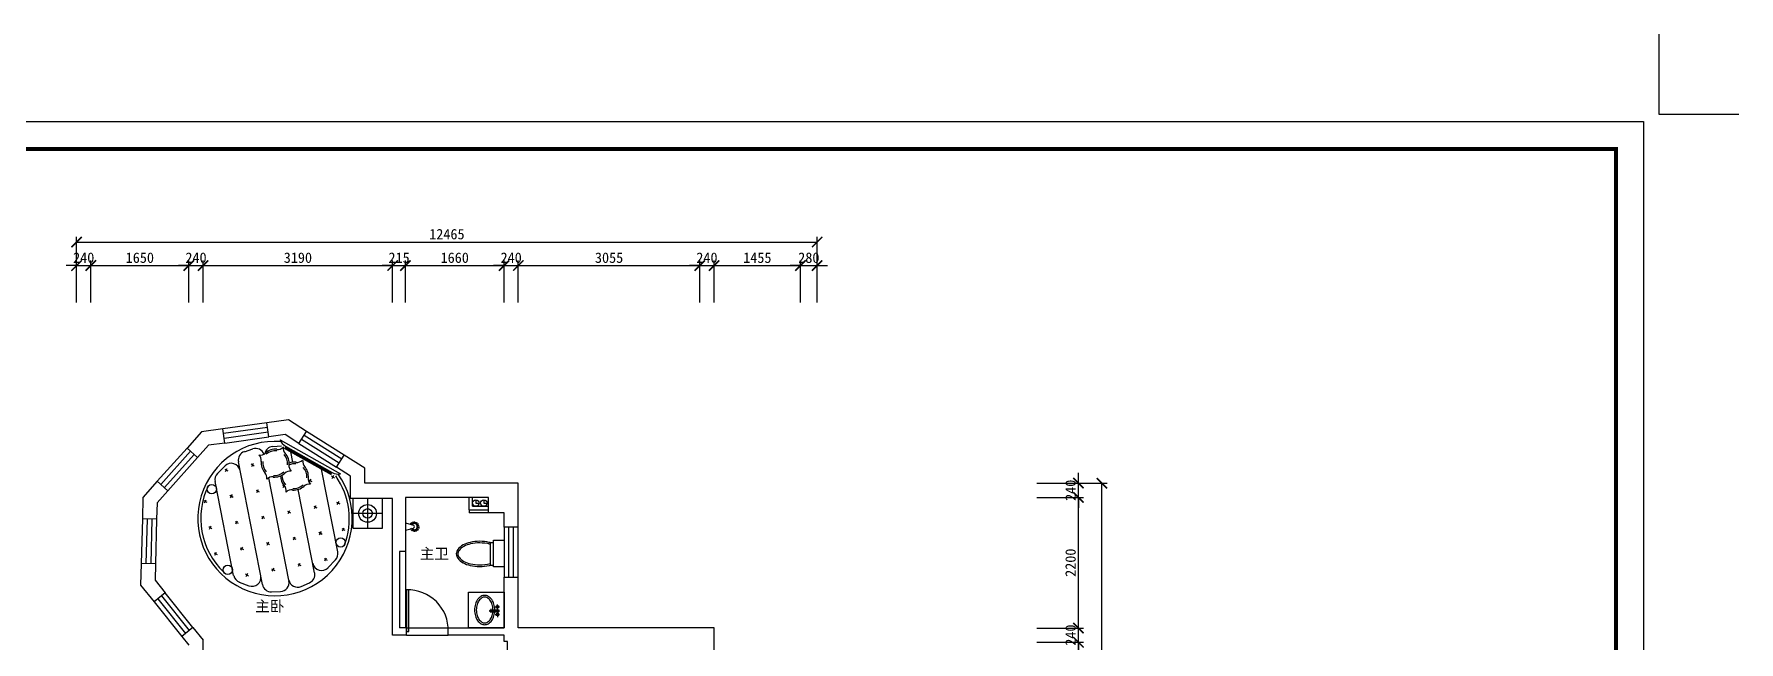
# Model space of a CAD drawing. Header units: millimetres. Extents: x -1705246 to 222838, y -3231245 to 126310.
# Drawn here: x 494 to 29189, y 116070 to 126310 of the extents above; entities that cross this region are included whole.
import ezdxf

# ---------------------------------------------------------------- set-up
doc = ezdxf.new("R2010")
doc.units = ezdxf.units.MM
doc.header["$PDMODE"] = 35
for name, color, linetype in [('0-01图框模板说明', 2, 'Continuous'), ('0-02图框细线', 136, 'Continuous'), ('016-P平面家具', 1, 'Continuous'), ('家具内线', 8, 'Continuous'), ('家具外线', 1, 'Continuous'), ('标注', 3, 'Continuous')]:
    doc.layers.add(name, color=color, linetype=linetype)
doc.layers.add('Z not print', color=8, linetype='Continuous', plot=False)
doc.styles.get("Standard").update_dxf_attribs({"font": ''})
doc.styles.add('仿宋', font='')
doc.styles.get('Standard').set_extended_font_data('SimSun')
doc.styles.get('仿宋').set_extended_font_data('SimSun')
doc.dimstyles.new('ISO-25', dxfattribs={"dimscale": 70, "dimtxt": 2.5, "dimasz": 2.5, "dimexe": 1.25, "dimexo": 0.625, "dimtad": 1, "dimdec": 0, "dimtxsty": 'Standard', "dimblk": 'ARCHTICK', "dimcen": 2.5, "dimclrd": 251, "dimclre": 251, "dimclrt": 3, "dimadec": 0, "dimazin": 0, "dimtfac": 1, "dimtdec": 0, "dimtix": 1, "dimtmove": 2, "dimatfit": 3, "dimfxl": 1, "dimarcsym": 0})

# ---------------------------------------------------------------- blocks, each defined once
blk = doc.blocks.new('_ArchTick')
at = {"color": 0, "linetype": 'ByBlock', "const_width": 0.15}
blk.add_lwpolyline([(-0.5, -0.5), (0.5, 0.5)], dxfattribs=at)
blk = doc.blocks.new('*D156')
at = {"color": 251, "lineweight": -2}
for p, q in [((17373, 116065), (18159, 116065)), ((18072, 113320), (18072, 116065)), ((17373, 113320), (18159, 113320))]:
    blk.add_line(p, q, dxfattribs=at)
at = {"layer": 'Defpoints', "color": 0}
for p in [(17329, 116065), (18072, 116065), (17329, 113320)]:
    blk.add_point(p, dxfattribs=at)
at = {"color": 251, "lineweight": -2, "xscale": 175, "yscale": 175, "zscale": 175}
for p, rotation in [((18072, 116065), 90), ((18072, 113320), 270)]:
    blk.add_blockref('_ArchTick', p, dxfattribs=dict(at, rotation=rotation))
at = {"color": 3, "insert": (17940, 114693), "char_height": 175, "attachment_point": 5, "rotation": 90}
blk.add_mtext('2745', dxfattribs=at)
blk = doc.blocks.new('*D157')
at = {"color": 251, "lineweight": -2}
for p, q in [((17373, 116305), (18159, 116305)), ((18072, 116305), (18072, 116480)), ((18072, 116065), (18072, 116305)), ((17373, 116065), (18159, 116065)), ((18072, 116065), (18072, 115890))]:
    blk.add_line(p, q, dxfattribs=at)
at = {"layer": 'Defpoints', "color": 0}
for p in [(17329, 116305), (18072, 116305), (17329, 116065)]:
    blk.add_point(p, dxfattribs=at)
at = {"color": 251, "lineweight": -2, "xscale": 175, "yscale": 175, "zscale": 175}
for p, rotation in [((18072, 116305), 270), ((18072, 116065), 90)]:
    blk.add_blockref('_ArchTick', p, dxfattribs=dict(at, rotation=rotation))
at = {"color": 3, "insert": (17940, 116185), "char_height": 175, "attachment_point": 5, "rotation": 90}
blk.add_mtext('240', dxfattribs=at)
blk = doc.blocks.new('*D158')
at = {"color": 251, "lineweight": -2}
for p, q in [((17373, 118505), (18159, 118505)), ((18072, 116305), (18072, 118505)), ((17373, 116305), (18159, 116305))]:
    blk.add_line(p, q, dxfattribs=at)
at = {"layer": 'Defpoints', "color": 0}
for p in [(17329, 118505), (18072, 118505), (17329, 116305)]:
    blk.add_point(p, dxfattribs=at)
at = {"color": 251, "lineweight": -2, "xscale": 175, "yscale": 175, "zscale": 175}
for p, rotation in [((18072, 118505), 90), ((18072, 116305), 270)]:
    blk.add_blockref('_ArchTick', p, dxfattribs=dict(at, rotation=rotation))
at = {"color": 3, "insert": (17940, 117405), "char_height": 175, "attachment_point": 5, "rotation": 90}
blk.add_mtext('2200', dxfattribs=at)
blk = doc.blocks.new('*D159')
at = {"color": 251, "lineweight": -2}
for p, q in [((18072, 118745), (18072, 118920)), ((17373, 118745), (18159, 118745)), ((18072, 118505), (18072, 118745)), ((17373, 118505), (18159, 118505)), ((18072, 118505), (18072, 118330))]:
    blk.add_line(p, q, dxfattribs=at)
at = {"layer": 'Defpoints', "color": 0}
for p in [(17329, 118745), (18072, 118745), (17329, 118505)]:
    blk.add_point(p, dxfattribs=at)
at = {"color": 251, "lineweight": -2, "xscale": 175, "yscale": 175, "zscale": 175}
for p, rotation in [((18072, 118745), 270), ((18072, 118505), 90)]:
    blk.add_blockref('_ArchTick', p, dxfattribs=dict(at, rotation=rotation))
at = {"color": 3, "insert": (17940, 118625), "char_height": 175, "attachment_point": 5, "rotation": 90}
blk.add_mtext('240', dxfattribs=at)
blk = doc.blocks.new('*D169')
at = {"color": 251, "lineweight": -2}
for p, q in [((1209, 122411), (1034, 122411)), ((1209, 121790), (1209, 122498)), ((1209, 122411), (1449, 122411)), ((1449, 121790), (1449, 122498)), ((1449, 122411), (1624, 122411))]:
    blk.add_line(p, q, dxfattribs=at)
at = {"layer": 'Defpoints', "color": 0}
for p in [(1449, 122411), (1209, 121747), (1449, 121747)]:
    blk.add_point(p, dxfattribs=at)
at = {"color": 251, "lineweight": -2, "xscale": 175, "yscale": 175, "zscale": 175}
blk.add_blockref('_ArchTick', (1209, 122411), dxfattribs=at)
at = {"color": 251, "lineweight": -2, "xscale": 175, "yscale": 175, "zscale": 175, "rotation": 180}
blk.add_blockref('_ArchTick', (1449, 122411), dxfattribs=at)
at = {"color": 3, "insert": (1329, 122542), "char_height": 175, "attachment_point": 5}
blk.add_mtext('240', dxfattribs=at)
blk = doc.blocks.new('*D170')
at = {"color": 251, "lineweight": -2}
for p, q in [((1449, 121790), (1449, 122498)), ((1449, 122411), (3099, 122411)), ((3099, 121790), (3099, 122498))]:
    blk.add_line(p, q, dxfattribs=at)
at = {"layer": 'Defpoints', "color": 0}
for p in [(3099, 122411), (1449, 121747), (3099, 121747)]:
    blk.add_point(p, dxfattribs=at)
at = {"color": 251, "lineweight": -2, "xscale": 175, "yscale": 175, "zscale": 175, "rotation": 180}
blk.add_blockref('_ArchTick', (1449, 122411), dxfattribs=at)
at = {"color": 251, "lineweight": -2, "xscale": 175, "yscale": 175, "zscale": 175}
blk.add_blockref('_ArchTick', (3099, 122411), dxfattribs=at)
at = {"color": 3, "insert": (2274, 122542), "char_height": 175, "attachment_point": 5}
blk.add_mtext('1650', dxfattribs=at)
blk = doc.blocks.new('*D171')
at = {"color": 251, "lineweight": -2}
for p, q in [((3099, 122411), (2924, 122411)), ((3099, 121790), (3099, 122498)), ((3099, 122411), (3339, 122411)), ((3339, 121790), (3339, 122498)), ((3339, 122411), (3514, 122411))]:
    blk.add_line(p, q, dxfattribs=at)
at = {"layer": 'Defpoints', "color": 0}
for p in [(3339, 122411), (3099, 121747), (3339, 121747)]:
    blk.add_point(p, dxfattribs=at)
at = {"color": 251, "lineweight": -2, "xscale": 175, "yscale": 175, "zscale": 175}
blk.add_blockref('_ArchTick', (3099, 122411), dxfattribs=at)
at = {"color": 251, "lineweight": -2, "xscale": 175, "yscale": 175, "zscale": 175, "rotation": 180}
blk.add_blockref('_ArchTick', (3339, 122411), dxfattribs=at)
at = {"color": 3, "insert": (3219, 122542), "char_height": 175, "attachment_point": 5}
blk.add_mtext('240', dxfattribs=at)
blk = doc.blocks.new('*D172')
at = {"color": 251, "lineweight": -2}
for p, q in [((3339, 121790), (3339, 122498)), ((3339, 122411), (6529, 122411)), ((6529, 121790), (6529, 122498))]:
    blk.add_line(p, q, dxfattribs=at)
at = {"layer": 'Defpoints', "color": 0}
for p in [(6529, 122411), (3339, 121747), (6529, 121747)]:
    blk.add_point(p, dxfattribs=at)
at = {"color": 251, "lineweight": -2, "xscale": 175, "yscale": 175, "zscale": 175, "rotation": 180}
blk.add_blockref('_ArchTick', (3339, 122411), dxfattribs=at)
at = {"color": 251, "lineweight": -2, "xscale": 175, "yscale": 175, "zscale": 175}
blk.add_blockref('_ArchTick', (6529, 122411), dxfattribs=at)
at = {"color": 3, "insert": (4934, 122542), "char_height": 175, "attachment_point": 5}
blk.add_mtext('3190', dxfattribs=at)
blk = doc.blocks.new('*D173')
at = {"color": 251, "lineweight": -2}
for p, q in [((6529, 122411), (6354, 122411)), ((6529, 121790), (6529, 122498)), ((6529, 122411), (6744, 122411)), ((6744, 121790), (6744, 122498)), ((6744, 122411), (6919, 122411))]:
    blk.add_line(p, q, dxfattribs=at)
at = {"layer": 'Defpoints', "color": 0}
for p in [(6744, 122411), (6529, 121747), (6744, 121747)]:
    blk.add_point(p, dxfattribs=at)
at = {"color": 251, "lineweight": -2, "xscale": 175, "yscale": 175, "zscale": 175}
blk.add_blockref('_ArchTick', (6529, 122411), dxfattribs=at)
at = {"color": 251, "lineweight": -2, "xscale": 175, "yscale": 175, "zscale": 175, "rotation": 180}
blk.add_blockref('_ArchTick', (6744, 122411), dxfattribs=at)
at = {"color": 3, "insert": (6637, 122542), "char_height": 175, "attachment_point": 5}
blk.add_mtext('215', dxfattribs=at)
blk = doc.blocks.new('*D174')
at = {"color": 251, "lineweight": -2}
for p, q in [((6744, 121790), (6744, 122498)), ((6744, 122411), (8404, 122411)), ((8404, 121790), (8404, 122498))]:
    blk.add_line(p, q, dxfattribs=at)
at = {"layer": 'Defpoints', "color": 0}
for p in [(8404, 122411), (6744, 121747), (8404, 121747)]:
    blk.add_point(p, dxfattribs=at)
at = {"color": 251, "lineweight": -2, "xscale": 175, "yscale": 175, "zscale": 175, "rotation": 180}
blk.add_blockref('_ArchTick', (6744, 122411), dxfattribs=at)
at = {"color": 251, "lineweight": -2, "xscale": 175, "yscale": 175, "zscale": 175}
blk.add_blockref('_ArchTick', (8404, 122411), dxfattribs=at)
at = {"color": 3, "insert": (7574, 122542), "char_height": 175, "attachment_point": 5}
blk.add_mtext('1660', dxfattribs=at)
blk = doc.blocks.new('*D175')
at = {"color": 251, "lineweight": -2}
for p, q in [((8404, 122411), (8229, 122411)), ((8404, 121790), (8404, 122498)), ((8404, 122411), (8644, 122411)), ((8644, 121790), (8644, 122498)), ((8644, 122411), (8819, 122411))]:
    blk.add_line(p, q, dxfattribs=at)
at = {"layer": 'Defpoints', "color": 0}
for p in [(8644, 122411), (8404, 121747), (8644, 121747)]:
    blk.add_point(p, dxfattribs=at)
at = {"color": 251, "lineweight": -2, "xscale": 175, "yscale": 175, "zscale": 175}
blk.add_blockref('_ArchTick', (8404, 122411), dxfattribs=at)
at = {"color": 251, "lineweight": -2, "xscale": 175, "yscale": 175, "zscale": 175, "rotation": 180}
blk.add_blockref('_ArchTick', (8644, 122411), dxfattribs=at)
at = {"color": 3, "insert": (8524, 122542), "char_height": 175, "attachment_point": 5}
blk.add_mtext('240', dxfattribs=at)
blk = doc.blocks.new('*D176')
at = {"color": 251, "lineweight": -2}
for p, q in [((8644, 121790), (8644, 122498)), ((8644, 122411), (11699, 122411)), ((11699, 121790), (11699, 122498))]:
    blk.add_line(p, q, dxfattribs=at)
at = {"layer": 'Defpoints', "color": 0}
for p in [(11699, 122411), (8644, 121747), (11699, 121747)]:
    blk.add_point(p, dxfattribs=at)
at = {"color": 251, "lineweight": -2, "xscale": 175, "yscale": 175, "zscale": 175, "rotation": 180}
blk.add_blockref('_ArchTick', (8644, 122411), dxfattribs=at)
at = {"color": 251, "lineweight": -2, "xscale": 175, "yscale": 175, "zscale": 175}
blk.add_blockref('_ArchTick', (11699, 122411), dxfattribs=at)
at = {"color": 3, "insert": (10172, 122542), "char_height": 175, "attachment_point": 5}
blk.add_mtext('3055', dxfattribs=at)
blk = doc.blocks.new('*D177')
at = {"color": 251, "lineweight": -2}
for p, q in [((11699, 122411), (11524, 122411)), ((11699, 121790), (11699, 122498)), ((11699, 122411), (11939, 122411)), ((11939, 121790), (11939, 122498)), ((11939, 122411), (12114, 122411))]:
    blk.add_line(p, q, dxfattribs=at)
at = {"layer": 'Defpoints', "color": 0}
for p in [(11939, 122411), (11699, 121747), (11939, 121747)]:
    blk.add_point(p, dxfattribs=at)
at = {"color": 251, "lineweight": -2, "xscale": 175, "yscale": 175, "zscale": 175}
blk.add_blockref('_ArchTick', (11699, 122411), dxfattribs=at)
at = {"color": 251, "lineweight": -2, "xscale": 175, "yscale": 175, "zscale": 175, "rotation": 180}
blk.add_blockref('_ArchTick', (11939, 122411), dxfattribs=at)
at = {"color": 3, "insert": (11819, 122542), "char_height": 175, "attachment_point": 5}
blk.add_mtext('240', dxfattribs=at)
blk = doc.blocks.new('*D178')
at = {"color": 251, "lineweight": -2}
for p, q in [((11939, 121790), (11939, 122498)), ((11939, 122411), (13394, 122411)), ((13394, 121790), (13394, 122498))]:
    blk.add_line(p, q, dxfattribs=at)
at = {"layer": 'Defpoints', "color": 0}
for p in [(13394, 122411), (11939, 121747), (13394, 121747)]:
    blk.add_point(p, dxfattribs=at)
at = {"color": 251, "lineweight": -2, "xscale": 175, "yscale": 175, "zscale": 175, "rotation": 180}
blk.add_blockref('_ArchTick', (11939, 122411), dxfattribs=at)
at = {"color": 251, "lineweight": -2, "xscale": 175, "yscale": 175, "zscale": 175}
blk.add_blockref('_ArchTick', (13394, 122411), dxfattribs=at)
at = {"color": 3, "insert": (12667, 122542), "char_height": 175, "attachment_point": 5}
blk.add_mtext('1455', dxfattribs=at)
blk = doc.blocks.new('*D179')
at = {"color": 251, "lineweight": -2}
for p, q in [((13394, 122411), (13219, 122411)), ((13394, 121790), (13394, 122498)), ((13394, 122411), (13674, 122411)), ((13674, 121790), (13674, 122498)), ((13674, 122411), (13849, 122411))]:
    blk.add_line(p, q, dxfattribs=at)
at = {"layer": 'Defpoints', "color": 0}
for p in [(13674, 122411), (13394, 121747), (13674, 121747)]:
    blk.add_point(p, dxfattribs=at)
at = {"color": 251, "lineweight": -2, "xscale": 175, "yscale": 175, "zscale": 175}
blk.add_blockref('_ArchTick', (13394, 122411), dxfattribs=at)
at = {"color": 251, "lineweight": -2, "xscale": 175, "yscale": 175, "zscale": 175, "rotation": 180}
blk.add_blockref('_ArchTick', (13674, 122411), dxfattribs=at)
at = {"color": 3, "insert": (13534, 122542), "char_height": 175, "attachment_point": 5}
blk.add_mtext('280', dxfattribs=at)
blk = doc.blocks.new('hgggg')
at = {"layer": '0-01图框模板说明', "color": 2, "const_width": 0.724}
blk.add_lwpolyline([(3637.38, 670.41), (3637.38, 383.41), (3227.38, 383.41), (3227.38, 670.41)], close=True, dxfattribs=at)
at = {"layer": '0-02图框细线'}
blk.add_lwpolyline([(3642.38, 675.41), (3642.38, 378.41), (3222.38, 378.41), (3222.38, 675.41)], close=True, dxfattribs=at)
at = {"layer": 'Z not print', "color": 5}
blk.add_lwpolyline([(3645.14, 691.34), (3645.14, 676.74), (3659.75, 676.74)], dxfattribs=at)
blk = doc.blocks.new('MK-DJ-0538')
at = {"layer": '家具内线', "color": 1}
for p, q in [((22933, -11936), (22551, -11936)), ((22551, -11991), (22933, -11991))]:
    blk.add_line(p, q, dxfattribs=at)
at = {"layer": '家具内线', "color": 250}
for centre, radius, start, end in [((22843, -11617), 258, 127.603, 151.7283), ((22742, -11487), 92.6, 90, 127.603), ((22641, -11617), 258, 28.2717, 52.397), ((23261, -11761), 704, 167.4414, 180), ((23261, -11761), 704, 180, 194.3456), ((23004, -11704), 441, 151.7283, 167.4414), ((22480, -11704), 441, 12.5586, 28.2717), ((22223, -11761), 704, 345.6544, 0), ((22223, -11761), 704, 0, 12.5586)]:
    blk.add_arc(centre, radius, start, end, dxfattribs=at)
at = {"layer": '家具内线', "color": 1}
for centre, radius, start, end in [((22742, -11487), 92.6, 52.397, 90), ((22480, -11819), 441, 345.4916, 347.4414)]:
    blk.add_arc(centre, radius, start, end, dxfattribs=at)
at = {"layer": '家具外线', "color": 1}
for p, q in [((22522, -12171), (22522, -11991)), ((22522, -11991), (22551, -11991)), ((22551, -11936), (22551, -11991)), ((22933, -11936), (22933, -11991)), ((22933, -11991), (22973, -11991)), ((22973, -11991), (22973, -12171)), ((22973, -12171), (22522, -12171))]:
    blk.add_line(p, q, dxfattribs=at)
for centre, radius, start, end in [((22843, -11617), 285, 127.603, 151.7283), ((22742, -11487), 120, 90, 127.603), ((22742, -11487), 120, 52.397, 90), ((22641, -11617), 285, 28.2717, 52.397), ((23261, -11761), 731, 167.4414, 180), ((23261, -11761), 731, 180, 192.5586), ((23004, -11704), 468, 151.7283, 167.4414), ((22480, -11704), 468, 12.5586, 28.2717), ((22223, -11761), 731, 0, 12.5586), ((22223, -11761), 731, 347.4414, 0), ((23004, -11819), 468, 192.5586, 194.5084), ((22480, -11819), 468, 345.4916, 347.4414)]:
    blk.add_arc(centre, radius, start, end, dxfattribs=at)
blk = doc.blocks.new('MK-DJ-0277')
at = {"layer": '家具内线'}
for p, q in [((24037, 2402), (23946, 2402)), ((23987, 2360), (23987, 2431)), ((24053, 2260), (24053, 2431)), ((24069, 2402), (24160, 2402)), ((24118, 2360), (24118, 2431)), ((24020, 2289), (24085, 2289))]:
    blk.add_line(p, q, dxfattribs=at)
for centre in [(23988, 2402), (24117, 2402)]:
    blk.add_circle(centre, 16.2, dxfattribs=at)
for centre, radius, start, end in [((24014, 2089), 232, 105.8892, 124.4974), ((24040, 1996), 329, 90, 105.8892), ((24040, 1996), 329, 74.1108, 90), ((24067, 2089), 232, 55.5026, 74.1108), ((23912, 2185), 89.1, 148.9208, 180), ((23912, 2185), 89.1, 180, 211.0792), ((23974, 2148), 161, 124.4974, 148.9208), ((23974, 2223), 161, 211.0792, 235.5026), ((24014, 2281), 232, 235.5026, 254.1108), ((24040, 2374), 329, 254.1108, 270), ((24040, 2374), 329, 270, 285.8892), ((24067, 2281), 232, 285.8892, 304.4974), ((24107, 2148), 161, 31.0792, 55.5026), ((24107, 2223), 161, 304.4974, 328.9208), ((24169, 2185), 89.1, 0, 31.0792), ((24169, 2185), 89.1, 328.9208, 0)]:
    blk.add_arc(centre, radius, start, end, dxfattribs=at)
at = {"layer": '家具外线', "color": 1}
for p, q in [((24037, 2325), (24037, 2422)), ((24037, 2422), (24069, 2422)), ((24037, 2325), (24069, 2325)), ((24069, 2325), (24069, 2422))]:
    blk.add_line(p, q, dxfattribs=at)
for centre, radius in [((23988, 2402), 22.7), ((24052, 2289), 16.2), ((24117, 2402), 22.7)]:
    blk.add_circle(centre, radius, dxfattribs=at)
for centre, radius, start, end in [((23974, 2148), 191, 124.4974, 148.9208), ((24014, 2089), 262, 105.8892, 124.4974), ((24040, 1996), 359, 90, 105.8892), ((24040, 1996), 359, 74.1108, 90), ((24067, 2089), 262, 55.5026, 74.1108), ((24107, 2148), 191, 31.0792, 55.5026), ((23912, 2185), 119, 148.9208, 180), ((23912, 2185), 119, 180, 211.0792), ((23974, 2223), 191, 211.0792, 235.5026), ((24014, 2281), 262, 235.5026, 254.1108), ((24040, 2374), 359, 254.1108, 270), ((24040, 2374), 359, 270, 285.8892), ((24067, 2281), 262, 285.8892, 304.4974), ((24107, 2223), 191, 304.4974, 328.9208), ((24169, 2185), 119, 0, 31.0792), ((24169, 2185), 119, 328.9208, 0)]:
    blk.add_arc(centre, radius, start, end, dxfattribs=at)
blk = doc.blocks.new('MK-CP-0020')
at = {"layer": '家具内线'}
for p, q in [((138405, 26341), (138529, 26426)), ((138589, 26433), (139493, 26433)), ((138589, 26413), (139493, 26413)), ((138833, 26279), (138717, 26413)), ((140234, 25336), (139310, 26413)), ((139540, 26367), (139540, 26427)), ((138034, 26031), (138136, 26142)), ((139209, 26150), (139269, 26150)), ((139239, 26120), (139239, 26180)), ((139510, 26397), (139570, 26397)), ((139402, 24232), (138030, 25832)), ((138233, 25906), (138293, 25906)), ((138263, 25876), (138263, 25936)), ((139750, 24517), (138607, 25850)), ((138867, 25857), (138927, 25857)), ((138897, 25827), (138897, 25887)), ((140069, 24836), (139136, 25925)), ((139532, 25779), (139532, 25839)), ((139803, 26055), (139863, 26055)), ((139833, 26025), (139833, 26085)), ((137820, 25487), (137868, 25662)), ((137891, 25613), (137951, 25613)), ((137921, 25583), (137921, 25643)), ((138526, 25565), (138586, 25565)), ((138556, 25535), (138556, 25595)), ((139190, 25486), (139190, 25546)), ((139502, 25809), (139562, 25809)), ((140096, 25713), (140156, 25713)), ((140126, 25683), (140126, 25743)), ((138899, 24127), (137851, 25350)), ((138184, 25272), (138244, 25272)), ((138214, 25242), (138214, 25302)), ((138849, 25193), (138849, 25253)), ((139160, 25516), (139220, 25516)), ((139795, 25467), (139855, 25467)), ((139825, 25437), (139825, 25497)), ((137842, 24979), (137902, 24979)), ((137872, 24949), (137872, 25009)), ((138819, 25223), (138879, 25223)), ((139453, 25174), (139513, 25174)), ((139483, 25144), (139483, 25204)), ((140088, 25125), (140148, 25125)), ((140118, 25095), (140118, 25155)), ((140221, 25023), (140265, 25202)), ((138477, 24930), (138537, 24930)), ((138507, 24900), (138507, 24960)), ((139111, 24881), (139171, 24881)), ((139141, 24851), (139141, 24911)), ((139746, 24832), (139806, 24832)), ((139776, 24802), (139776, 24862)), ((138135, 24637), (138195, 24637)), ((138165, 24607), (138165, 24667)), ((138770, 24588), (138830, 24588)), ((138800, 24558), (138800, 24618)), ((139404, 24540), (139464, 24540)), ((139434, 24510), (139434, 24570)), ((139985, 24526), (140076, 24650)), ((138428, 24296), (138488, 24296)), ((138458, 24266), (138458, 24326)), ((139063, 24247), (139123, 24247)), ((139093, 24217), (139093, 24277)), ((139595, 24202), (139724, 24282)), ((139037, 24076), (139213, 24102))]:
    blk.add_line(p, q, dxfattribs=at)
for centre in [(140197, 25498), (137866, 25213), (138771, 24161)]:
    blk.add_circle(centre, 78.8, dxfattribs=at)
for centre, radius, start, end in [((139037, 25305), 1250, 8.1989, 64.6716), ((138246, 26041), 150, 50.794, 137.4721), ((138490, 26217), 150, 124.6116, 198.3626), ((138599, 26094), 238, 114.5161, 160.0401), ((138559, 26095), 238, 25.2601, 70.7842), ((138988, 26064), 238, 114.5161, 143.7992), ((138948, 26065), 238, 25.2601, 70.7842), ((138144, 25930), 150, 137.4721, 220.6013), ((138600, 26140), 238, 204.5161, 250.0401), ((138554, 26138), 238, 295.2601, 340.7842), ((138989, 26110), 238, 208.2082, 250.0401), ((138944, 26108), 238, 295.2601, 340.7842), ((138013, 25622), 150, 40.6013, 164.5115), ((137965, 25447), 150, 164.5115, 220.6013), ((140120, 25238), 150, 346.1593, 40.6013), ((139037, 25305), 1250, 183.3343, 255.7936), ((140076, 25059), 150, 220.6013, 346.1593), ((139955, 24739), 150, 323.5915, 40.6013), ((139955, 24739), 150, 323.5915, 40.6013), ((139645, 24409), 150, 301.8274, 40.6013), ((139864, 24615), 150, 220.6013, 323.5915), ((139021, 24224), 150, 220.6013, 278.3103), ((139189, 24250), 150, 278.3103, 40.6013), ((139516, 24329), 150, 220.6013, 301.8274)]:
    blk.add_arc(centre, radius, start, end, dxfattribs=at)
at = {"layer": '家具外线'}
for p, q in [((138457, 26503), (139625, 26503)), ((138589, 26453), (139493, 26453))]:
    blk.add_line(p, q, dxfattribs=at)
for centre, radius, start, end in [((139037, 25305), 1300, 115.1119, 64.6716), ((138589, 26653), 200, 228.5904, 270), ((138438, 26452), 130, 292.8533, 345.1113), ((138686, 26467), 130, 200.1889, 252.4469), ((139493, 26653), 200, 270, 311.4096), ((138229, 26224), 130, 290.1889, 342.4469), ((138599, 26094), 265, 114.5161, 160.0401), ((138559, 26095), 265, 25.2601, 70.7842), ((138988, 26064), 265, 114.5161, 140.2026), ((138915, 26259), 130, 202.8533, 255.1113), ((138926, 26011), 130, 110.1889, 162.4469), ((138827, 26422), 130, 292.8533, 345.1113), ((139083, 26433), 130, 200.1889, 252.4469), ((138948, 26065), 265, 25.2601, 70.7842), ((139304, 26229), 130, 202.8533, 255.1113), ((138242, 25979), 130, 22.8533, 75.1113), ((138600, 26140), 265, 204.5161, 250.0401), ((138469, 25770), 130, 20.1889, 72.4469), ((138718, 25782), 130, 112.8533, 165.1113), ((138554, 26138), 265, 295.2601, 340.7842), ((138989, 26110), 265, 211.0932, 250.0401), ((138859, 25741), 130, 20.1889, 72.4469), ((139107, 25752), 130, 112.8533, 165.1113), ((138944, 26108), 265, 295.2601, 340.7842), ((139315, 25981), 130, 110.1889, 162.4469)]:
    blk.add_arc(centre, radius, start, end, dxfattribs=at)
blk = doc.blocks.new('MK-DJ-0206')
at = {"layer": '家具内线'}
for p, q in [((33256, 6076), (33233, 6060)), ((33259, 6143), (33234, 6161)), ((33273, 6069), (33252, 6040)), ((33274, 6151), (33253, 6180)), ((33287, 6061), (33276, 6028)), ((33288, 6158), (33278, 6192)), ((33303, 6058), (33303, 6024)), ((33304, 6161), (33304, 6196)), ((33319, 6061), (33329, 6027)), ((33320, 6158), (33331, 6191)), ((33333, 6068), (33353, 6040)), ((33334, 6151), (33355, 6179)), ((33345, 6139), (33374, 6160)), ((33345, 6079), (33373, 6058)), ((33352, 6125), (33386, 6136)), ((33352, 6093), (33385, 6082)), ((33355, 6109), (33390, 6109))]:
    blk.add_line(p, q, dxfattribs=at)
at = {"layer": '家具外线'}
for p, q in [((33155, 6172), (33290, 6134)), ((33155, 6048), (33290, 6085))]:
    blk.add_line(p, q, dxfattribs=at)
for centre, radius, start, end in [((33303, 6110), 51.2, 218.3969, 141.6031), ((33275, 6110), 28.9, 302.5078, 57.4922)]:
    blk.add_arc(centre, radius, start, end, dxfattribs=at)
blk = doc.blocks.new('*D336')
at = {"color": 251, "lineweight": -2}
for p, q in [((18115, 118745), (18555, 118745)), ((18467, 104385), (18467, 118745)), ((18115, 104385), (18555, 104385))]:
    blk.add_line(p, q, dxfattribs=at)
at = {"layer": 'Defpoints', "color": 0}
for p in [(18072, 118745), (18467, 118745), (18072, 104385)]:
    blk.add_point(p, dxfattribs=at)
at = {"color": 251, "lineweight": -2, "xscale": 175, "yscale": 175, "zscale": 175}
for p, rotation in [((18467, 118745), 90), ((18467, 104385), 270)]:
    blk.add_blockref('_ArchTick', p, dxfattribs=dict(at, rotation=rotation))
at = {"color": 3, "insert": (18336, 111565), "char_height": 175, "attachment_point": 5, "rotation": 90}
blk.add_mtext('14360', dxfattribs=at)
blk = doc.blocks.new('*D338')
at = {"color": 251, "lineweight": -2}
for p, q in [((1209, 122454), (1209, 122895)), ((13674, 122454), (13674, 122895)), ((1209, 122807), (13674, 122807))]:
    blk.add_line(p, q, dxfattribs=at)
at = {"layer": 'Defpoints', "color": 0}
for p in [(13674, 122807), (1209, 122411), (13674, 122411)]:
    blk.add_point(p, dxfattribs=at)
at = {"color": 251, "lineweight": -2, "xscale": 175, "yscale": 175, "zscale": 175, "rotation": 180}
blk.add_blockref('_ArchTick', (1209, 122807), dxfattribs=at)
at = {"color": 251, "lineweight": -2, "xscale": 175, "yscale": 175, "zscale": 175}
blk.add_blockref('_ArchTick', (13674, 122807), dxfattribs=at)
at = {"color": 3, "insert": (7442, 122939), "char_height": 175, "attachment_point": 5}
blk.add_mtext('12465', dxfattribs=at)

msp = doc.modelspace()

# ---------------------------------------------------------------- linework, layer by layer
for p, q in [((3670.5, 119658.3), (3310.2, 119608.1)), ((3703.6, 119420.6), (3670.5, 119658.3)), ((4773.7, 119811.9), (4413.4, 119761.7)), ((4446.5, 119524), (4413.4, 119761.7)), ((5081.1, 119617.2), (4773.7, 119811.9)), ((3310.2, 119608.1), (3067.7, 119336.8)), ((3430.5, 119382.5), (3246.7, 119176.9)), ((3703.6, 119420.6), (3430.5, 119382.5)), ((4719.7, 119562.1), (4446.5, 119524)), ((4952.7, 119414.5), (4719.7, 119562.1)), ((4952.7, 119414.5), (5081.1, 119617.2)), ((3246.7, 119176.9), (3067.7, 119336.8)), ((5586.2, 119013.1), (5714.7, 119215.8)), ((6059.2, 118997.5), (5714.7, 119215.8)), ((5819.2, 118865.5), (5586.2, 119013.1)), ((5819.2, 118485.5), (5819.2, 118865.5)), ((6059.2, 118745.5), (6059.2, 118997.5)), ((2567.9, 118777.6), (2325.5, 118506.3)), ((2746.9, 118617.6), (2563.1, 118412)), ((2746.9, 118617.6), (2567.9, 118777.6)), ((8644.2, 118745.5), (6059.2, 118745.5)), ((8644.2, 118005.5), (8644.2, 118745.5)), ((2325.5, 118506.3), (2315.9, 118142.6)), ((2563.1, 118412), (2555.9, 118136.3)), ((6529.2, 118485.5), (5819.2, 118485.5)), ((6529.2, 116185.5), (6529.2, 118485.5)), ((8144.2, 118505.5), (6744.2, 118505.5)), ((6744.2, 118505.5), (6744.2, 117595.5)), ((7814.2, 118295.5), (7814.2, 118505.5)), ((7814.2, 118295.5), (8144.2, 118295.5)), ((7874.2, 118355.5), (7874.2, 118505.5)), ((7874.2, 118355.5), (8144.2, 118355.5)), ((8144.2, 118245.5), (8144.2, 118505.5)), ((8404.2, 118245.5), (8144.2, 118245.5)), ((8404.2, 118005.5), (8404.2, 118245.5)), ((2555.9, 118136.3), (2315.9, 118142.6)), ((8644.2, 118005.5), (8404.2, 118005.5)), ((2296.3, 117392.8), (2286.7, 117029.3)), ((2536.2, 117386.5), (2296.3, 117392.8)), ((2536.2, 117386.5), (2529, 117110.8)), ((6744.2, 117595.5), (6644.2, 117595.5)), ((6644.2, 117595.5), (6644.2, 116310.5)), ((2529, 117110.8), (2699.7, 116897.7)), ((8404.2, 116310.5), (8404.2, 117160.5)), ((8404.2, 117160.5), (8644.2, 117160.5)), ((8644.2, 116305.5), (8644.2, 117160.5)), ((2286.7, 117029.3), (2512.3, 116747.6)), ((2699.7, 116897.7), (2512.3, 116747.6)), ((3168.5, 116312.3), (2981.2, 116162.2)), ((3168.5, 116312.3), (3339.2, 116099.1)), ((6764.2, 116310.5), (6644.2, 116310.5)), ((6764.2, 116185.5), (6764.2, 116310.5)), ((7464.2, 116310.5), (8404.2, 116310.5)), ((7464.2, 116185.5), (7464.2, 116310.5)), ((11939.2, 116305.5), (8644.2, 116305.5)), ((11939.2, 115555.5), (11939.2, 116305.5)), ((2981.2, 116162.2), (3099.2, 116014.9)), ((3339.2, 115125.5), (3339.2, 116099.1)), ((6764.2, 116185.5), (6529.2, 116185.5)), ((8404.2, 116185.5), (7464.2, 116185.5)), ((8404.2, 116075.5), (8404.2, 116185.5)), ((8464.2, 116075.5), (8404.2, 116075.5)), ((8464.2, 115125.5), (8464.2, 116075.5))]:
    msp.add_line(p, q)
at = {"color": 250}
for p, q in [((4413.4, 119761.7), (3670.5, 119658.3)), ((3703.6, 119420.6), (4446.5, 119524)), ((4952.7, 119414.5), (5586.2, 119013.1)), ((5714.7, 119215.8), (5081.1, 119617.2)), ((3067.7, 119336.8), (2567.9, 118777.6)), ((3246.7, 119176.9), (2746.9, 118617.6)), ((6357.1, 118235.5), (5857.1, 118235.5)), ((6107.1, 118485.5), (6107.1, 117985.5)), ((2315.9, 118142.6), (2296.3, 117392.8)), ((2555.9, 118136.3), (2536.2, 117386.5)), ((8404.2, 118005.5), (8404.2, 117160.5)), ((8644.2, 117160.5), (8644.2, 118005.5)), ((3168.5, 116312.3), (2699.7, 116897.7)), ((2512.3, 116747.6), (2981.2, 116162.2)), ((6764.2, 116310.5), (7464.2, 116310.5)), ((6764.2, 116185.5), (7464.2, 116185.5))]:
    msp.add_line(p, q, dxfattribs=at)
at = {"color": 1}
for p, q in [((4424.4, 119682.5), (3681.6, 119579)), ((4435.4, 119603.3), (3692.6, 119499.8)), ((5629, 119080.7), (4995.5, 119482)), ((5671.8, 119148.2), (5038.3, 119549.6)), ((3127.4, 119283.5), (2627.6, 118724.3)), ((3187, 119230.2), (2687.2, 118670.9)), ((2395.9, 118140.5), (2376.2, 117390.7)), ((2475.9, 118138.4), (2456.2, 117388.6)), ((8484.2, 117160.5), (8484.2, 118005.5)), ((8564.2, 117160.5), (8564.2, 118005.5)), ((2574.8, 116797.6), (3043.6, 116212.3)), ((2637.2, 116847.7), (3106.1, 116262.3))]:
    msp.add_line(p, q, dxfattribs=at)
at = {"color": 41}
for p in [(7814.2, 118295.5), (8144.2, 118245.5)]:
    msp.add_line(p, (7814.2, 118245.5), dxfattribs=at)
at = {"color": 0}
msp.add_line((6744.2, 117595.5), (6744.2, 116310.5), dxfattribs=at)
at = {"color": 1}
for points in [[(5857.1, 117985.5), (6357.1, 117985.5), (6357.1, 118485.5), (5857.1, 118485.5)], [(7804.2, 116910.5), (8404.2, 116910.5), (8404.2, 116310.5), (7804.2, 116310.5)]]:
    msp.add_lwpolyline(points, close=True, dxfattribs=at)
at = {"color": 250}
for points in [[(7929.2, 118465.5), (7929.2, 118410.5), (7984.2, 118410.5)], [(8064.4, 118465.5), (8064.4, 118410.5), (8119.4, 118410.5)]]:
    msp.add_lwpolyline(points, dxfattribs=at)
at = {"color": 8}
msp.add_lwpolyline([(6764.2, 116248), (6804.2, 116248), (6804.2, 116948), (6764.2, 116948)], close=True, dxfattribs=at)
at = {"color": 1}
msp.add_circle((6107.1, 118235.5), 150, dxfattribs=at)
at = {"color": 250}
msp.add_circle((6107.1, 118235.5), 80, dxfattribs=at)
at = {"color": 8}
for centre in [(7929.2, 118410.5), (8064.4, 118410.5)]:
    msp.add_circle(centre, 55, dxfattribs=at)
at = {"color": 250}
msp.add_arc((6784.2, 116268), 680.3, 358.31532, 91.68468, dxfattribs=at)

# ---------------------------------------------------------------- block references
at = {"layer": '0-02图框细线', "xscale": 92.39999999999418, "yscale": 92.39999999999418, "zscale": 92.39999999999999}
msp.add_blockref('hgggg', (-308971.9, 62430.1), dxfattribs=at)
at = {"layer": '016-P平面家具', "rotation": 270}
msp.add_blockref('MK-DJ-0277', (5892.4, 140648.4), dxfattribs=at)
at = {"layer": '家具外线', "color": 0, "rotation": 330.4878208414295}
msp.add_blockref('MK-CP-0020', (-128913.3, 164618.5), dxfattribs=at)
at = {"layer": '家具外线'}
msp.add_blockref('MK-DJ-0206', (-26409.8, 111902.8), dxfattribs=at)
at = {"layer": '标注', "rotation": 90}
msp.add_blockref('MK-DJ-0538', (-3766.7, 94811.4), dxfattribs=at)

# ---------------------------------------------------------------- texts
at = {"color": 0, "char_height": 180, "width": 1047.911, "attachment_point": 1, "style": '仿宋'}
for s, insert in [('主卫', (6986, 117647.5)), ('主卧', (4215.7, 116762.6))]:
    msp.add_mtext(s, dxfattribs=dict(at, insert=insert))

# ---------------------------------------------------------------- dimensions: what is measured, and where the dimension line sits
at = {"color": 0}
dim = msp.add_linear_dim(base=(13674.2, 122807.5), p1=(1209.2, 122410.5), p2=(13674.2, 122410.5), dimstyle='ISO-25', dxfattribs=at)
dim.commit()
dim.dimension.update_dxf_attribs({"geometry": '*D338', "text_midpoint": (7441.7, 122938.7)})
for base, p1, p2, picture, middle in [((1449.2, 122410.5), (1209.2, 121746.7), (1449.2, 121746.7), '*D169', (1329.2, 122541.8)), ((3099.2, 122410.5), (1449.2, 121746.7), (3099.2, 121746.7), '*D170', (2274.2, 122541.8)), ((3339.2, 122410.5), (3099.2, 121746.7), (3339.2, 121746.7), '*D171', (3219.2, 122541.8)), ((6529.2, 122410.5), (3339.2, 121746.7), (6529.2, 121746.7), '*D172', (4934.2, 122541.8)), ((6744.2, 122410.5), (6529.2, 121746.7), (6744.2, 121746.7), '*D173', (6636.7, 122541.8)), ((8404.2, 122410.5), (6744.2, 121746.7), (8404.2, 121746.7), '*D174', (7574.2, 122541.8)), ((8644.2, 122410.5), (8404.2, 121746.7), (8644.2, 121746.7), '*D175', (8524.2, 122541.8)), ((11699.2, 122410.5), (8644.2, 121746.7), (11699.2, 121746.7), '*D176', (10171.7, 122541.8)), ((11939.2, 122410.5), (11699.2, 121746.7), (11939.2, 121746.7), '*D177', (11819.2, 122541.8)), ((13394.2, 122410.5), (11939.2, 121746.7), (13394.2, 121746.7), '*D178', (12666.7, 122541.8)), ((13674.2, 122410.5), (13394.2, 121746.7), (13674.2, 121746.7), '*D179', (13534.2, 122541.8))]:
    dim = msp.add_linear_dim(base=base, p1=p1, p2=p2, dimstyle='ISO-25')
    dim.commit()
    dim.dimension.update_dxf_attribs({"geometry": picture, "text_midpoint": middle})
for base, p1, p2, picture, middle in [((18071.7, 118745.5), (17328.8, 118505.5), (17328.8, 118745.5), '*D159', (17940.4, 118625.5)), ((18071.7, 118505.5), (17328.8, 116305.5), (17328.8, 118505.5), '*D158', (17940.4, 117405.5)), ((18071.7, 116305.5), (17328.8, 116065.5), (17328.8, 116305.5), '*D157', (17940.4, 116185.5)), ((18071.7, 116065.5), (17328.8, 113320.5), (17328.8, 116065.5), '*D156', (17940.4, 114693))]:
    dim = msp.add_linear_dim(base=base, p1=p1, p2=p2, angle=270, dimstyle='ISO-25')
    dim.commit()
    dim.dimension.update_dxf_attribs({"geometry": picture, "text_midpoint": middle})
dim = msp.add_linear_dim(base=(18467.4, 118745.5), p1=(18071.7, 104385.5), p2=(18071.7, 118745.5), angle=90, dimstyle='ISO-25', dxfattribs=at)
dim.commit()
dim.dimension.update_dxf_attribs({"geometry": '*D336', "text_midpoint": (18336.1, 111565.5)})

doc.saveas('drawing.dxf')
